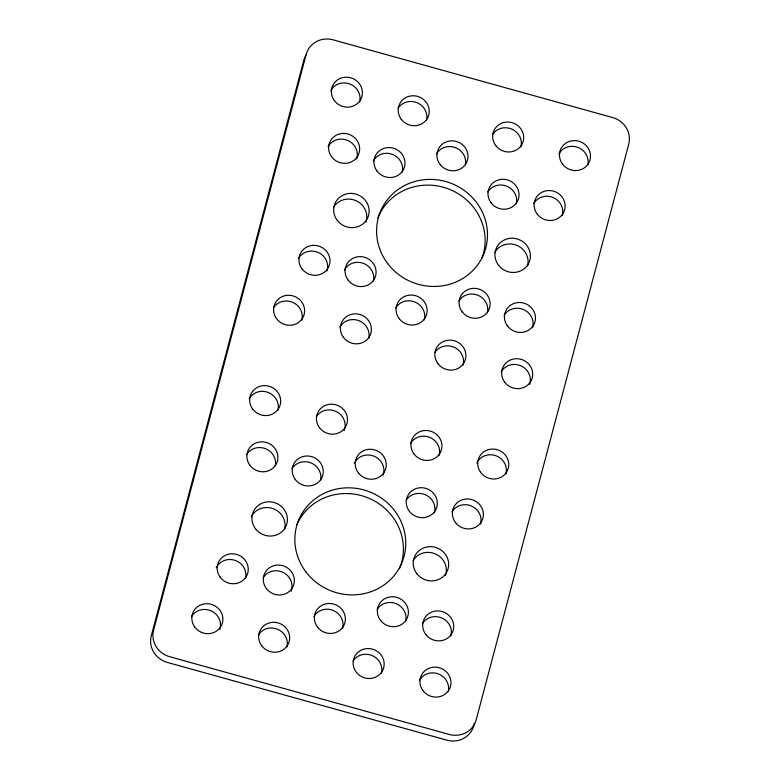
<?xml version="1.0" encoding="UTF-8"?>
<svg xmlns="http://www.w3.org/2000/svg" width="780" height="780" viewBox="0 0 780 780"><rect width="100%" height="100%" fill="white"/><g stroke="black" fill="none" stroke-linecap="round" stroke-linejoin="round"><path stroke-width="1.17" d="M474.445 723.226L473.821 725.575A22.337 21.255 22.3 0 1 446.862 740.161L167.31 662.415A22.337 21.255 22.3 0 1 151.261 635.875L303.839 60.138A22.337 21.255 22.3 0 1 305.702 55.507M296.907 524.462A55.838 53.137 22.3 0 1 369.086 498.313A55.838 53.137 22.3 0 1 399.457 568.659M354.325 463.154A15.639 14.878 22.3 0 1 354.764 462.335M355.261 461.536A15.639 14.878 22.3 0 1 374.965 456.612A15.639 14.878 22.3 0 1 383.175 475.049M291.993 468.663A15.639 14.878 22.3 0 1 311.054 462.94A15.639 14.878 22.3 0 1 320.551 480.421M263.094 577.707A15.639 14.878 22.3 0 1 283.052 572.383A15.639 14.878 22.3 0 1 291.115 591.26M313.892 616.551A15.639 14.878 22.3 0 1 333.197 610.428A15.639 14.878 22.3 0 1 342.576 628.368M377.14 609.414A15.639 14.878 22.3 0 1 396.201 603.7A15.639 14.878 22.3 0 1 405.697 621.182M406.039 500.37A15.639 14.878 22.3 0 1 425.548 494.842A15.639 14.878 22.3 0 1 434.353 513.045M251.306 516.731A17.872 17.004 22.3 0 1 273.429 508.775A17.872 17.004 22.3 0 1 284.485 529.581M413.098 560.644A17.872 17.004 22.3 0 1 434.704 553.625A17.872 17.004 22.3 0 1 446.014 573.388M445.76 574.431A17.872 17.004 22.3 0 1 445.448 575.445M249.151 398.736A15.639 14.878 22.3 0 1 268.418 392.535A15.639 14.878 22.3 0 1 277.885 410.436M191.353 616.834A15.639 14.878 22.3 0 1 211.078 610.818A15.639 14.878 22.3 0 1 219.823 629.421M419.435 680.258A15.639 14.878 22.3 0 1 438.253 673.871A15.639 14.878 22.3 0 1 448.373 691.041M476.794 462.988A15.639 14.878 22.3 0 1 477.233 462.16M477.721 461.37A15.639 14.878 22.3 0 1 496.957 456.154A15.639 14.878 22.3 0 1 505.967 473.86M246.831 454.223A15.639 14.878 22.3 0 1 265.58 448.715A15.639 14.878 22.3 0 1 275.35 465.65M216.245 567.811A15.639 14.878 22.3 0 1 216.674 566.982M217.162 566.183A15.639 14.878 22.3 0 1 236.359 560.859A15.639 14.878 22.3 0 1 245.476 578.516M452.02 511.826A15.639 14.878 22.3 0 1 471.432 506.005A15.639 14.878 22.3 0 1 480.519 524.082M422.351 623.776A15.639 14.878 22.3 0 1 441.763 617.965A15.639 14.878 22.3 0 1 450.85 636.041M316.3 416.744A15.639 14.878 22.3 0 1 335.419 411.187A15.639 14.878 22.3 0 1 344.75 428.756M344.506 429.653A15.639 14.878 22.3 0 1 344.194 430.54M258.502 634.832A15.639 14.878 22.3 0 1 277.622 629.284A15.639 14.878 22.3 0 1 286.962 646.844M410.465 443.527A15.639 14.878 22.3 0 1 429.77 437.404A15.639 14.878 22.3 0 1 439.15 455.344M353.165 660.826A15.639 14.878 22.3 0 1 372.421 655.697A15.639 14.878 22.3 0 1 381.352 673.442M377.783 218.088A55.838 53.137 22.3 0 1 448.656 189.004A55.838 53.137 22.3 0 1 482.011 258.16M436.498 153.904A15.639 14.878 22.3 0 1 455.344 147.595A15.639 14.878 22.3 0 1 465.397 164.814M373.269 161.041A15.639 14.878 22.3 0 1 373.737 160.232M374.254 159.451A15.639 14.878 22.3 0 1 393.247 154.703A15.639 14.878 22.3 0 1 402.285 171.99M344.37 270.085A15.639 14.878 22.3 0 1 363.441 263.377A15.639 14.878 22.3 0 1 373.396 281.044M395.635 308.119A15.639 14.878 22.3 0 1 414.931 301.997A15.639 14.878 22.3 0 1 424.31 319.936M458.874 300.992A15.639 14.878 22.3 0 1 477.935 295.269A15.639 14.878 22.3 0 1 487.432 312.751M487.773 191.939A15.639 14.878 22.3 0 1 506.834 186.225A15.639 14.878 22.3 0 1 516.331 203.707M333.557 207.363A17.872 17.004 22.3 0 1 356.197 200.782A17.872 17.004 22.3 0 1 365.908 222.173M494.832 252.213A17.872 17.004 22.3 0 1 516.965 245.407A17.872 17.004 22.3 0 1 527.504 266M330.886 90.305A15.639 14.878 22.3 0 1 350.161 84.103A15.639 14.878 22.3 0 1 359.619 102.005M273.585 307.603A15.639 14.878 22.3 0 1 292.812 302.386A15.639 14.878 22.3 0 1 301.821 320.102M501.179 371.826A15.639 14.878 22.3 0 1 519.987 365.44A15.639 14.878 22.3 0 1 530.117 382.61M529.913 383.526A15.639 14.878 22.3 0 1 529.649 384.423M558.977 153.738A15.639 14.878 22.3 0 1 577.785 147.352A15.639 14.878 22.3 0 1 587.915 164.522M328.087 146.591A15.639 14.878 22.3 0 1 347.763 140.468A15.639 14.878 22.3 0 1 356.626 159.032M298.418 258.55A15.639 14.878 22.3 0 1 317.187 252.057A15.639 14.878 22.3 0 1 327.415 269.178M327.21 270.085A15.639 14.878 22.3 0 1 326.956 270.982M533.764 203.395A15.639 14.878 22.3 0 1 553.176 197.574A15.639 14.878 22.3 0 1 562.263 215.65M504.094 315.344A15.639 14.878 22.3 0 1 523.507 309.533A15.639 14.878 22.3 0 1 532.594 327.61M398.034 108.313A15.639 14.878 22.3 0 1 417.154 102.755A15.639 14.878 22.3 0 1 426.494 120.325M339.768 327.21A15.639 14.878 22.3 0 1 358.907 320.668A15.639 14.878 22.3 0 1 368.696 338.413M492.697 134.306A15.639 14.878 22.3 0 1 511.953 129.168A15.639 14.878 22.3 0 1 520.884 146.923M434.899 352.394A15.639 14.878 22.3 0 1 454.155 347.266A15.639 14.878 22.3 0 1 463.086 365.011M306.179 54.425L153.601 630.162A22.337 21.255 22.3 0 0 169.66 656.701L449.212 734.438A22.337 21.255 22.3 0 0 476.161 719.862L628.739 144.124A22.337 21.255 22.3 0 0 612.69 117.585L333.138 39.838A22.337 21.255 22.3 0 0 306.179 54.425M306.023 572.072A55.838 53.137 22.3 0 0 401.359 563.969A55.838 53.137 22.3 0 0 343.531 488.026A55.838 53.137 22.3 0 0 306.023 572.072M358.595 473.187A15.639 14.878 22.3 0 0 385.193 470.203A15.639 14.878 22.3 0 0 368.423 449.358A15.639 14.878 22.3 0 0 358.595 473.187M295.298 479.524A15.639 14.878 22.3 0 0 322.003 477.36A15.639 14.878 22.3 0 0 305.897 456.037A15.639 14.878 22.3 0 0 295.298 479.524M266.399 588.578A15.639 14.878 22.3 0 0 293.104 586.414A15.639 14.878 22.3 0 0 276.998 565.091A15.639 14.878 22.3 0 0 266.399 588.578M317.733 627.403A15.639 14.878 22.3 0 0 344.321 624.419A15.639 14.878 22.3 0 0 327.551 603.574A15.639 14.878 22.3 0 0 317.733 627.403M380.435 620.285A15.639 14.878 22.3 0 0 407.15 618.121A15.639 14.878 22.3 0 0 391.043 596.798A15.639 14.878 22.3 0 0 380.435 620.285M409.334 511.241A15.639 14.878 22.3 0 0 436.049 509.077A15.639 14.878 22.3 0 0 419.942 487.753A15.639 14.878 22.3 0 0 409.334 511.241M255.694 529.015A17.872 17.004 22.3 0 0 286.123 525.876A17.872 17.004 22.3 0 0 267.169 501.901A17.872 17.004 22.3 0 0 255.694 529.015M416.969 573.865A17.872 17.004 22.3 0 0 447.408 570.726A17.872 17.004 22.3 0 0 428.454 546.751A17.872 17.004 22.3 0 0 416.969 573.865M252.476 408.817A15.639 14.878 22.3 0 0 279.26 407.345A15.639 14.878 22.3 0 0 263.747 385.632A15.639 14.878 22.3 0 0 252.476 408.817M194.678 626.905A15.639 14.878 22.3 0 0 221.461 625.443A15.639 14.878 22.3 0 0 205.949 603.72A15.639 14.878 22.3 0 0 194.678 626.905M422.76 690.329A15.639 14.878 22.3 0 0 449.543 688.867A15.639 14.878 22.3 0 0 434.031 667.154A15.639 14.878 22.3 0 0 422.76 690.329M480.558 472.241A15.639 14.878 22.3 0 0 507.341 470.769A15.639 14.878 22.3 0 0 491.829 449.056A15.639 14.878 22.3 0 0 480.558 472.241M249.766 465.104A15.639 14.878 22.3 0 0 276.539 463.476A15.639 14.878 22.3 0 0 260.89 441.851A15.639 14.878 22.3 0 0 249.766 465.104M220.096 577.054A15.639 14.878 22.3 0 0 246.87 575.435A15.639 14.878 22.3 0 0 231.221 553.8A15.639 14.878 22.3 0 0 220.096 577.054M455.578 522.688A15.639 14.878 22.3 0 0 482.235 520.133A15.639 14.878 22.3 0 0 465.806 499.034A15.639 14.878 22.3 0 0 455.578 522.688M425.909 634.637A15.639 14.878 22.3 0 0 452.566 632.083A15.639 14.878 22.3 0 0 436.137 610.984A15.639 14.878 22.3 0 0 425.909 634.637M319.439 427.615A15.639 14.878 22.3 0 0 346.183 425.685A15.639 14.878 22.3 0 0 330.272 404.225A15.639 14.878 22.3 0 0 319.439 427.615M261.651 645.703A15.639 14.878 22.3 0 0 288.385 643.773A15.639 14.878 22.3 0 0 272.474 622.323A15.639 14.878 22.3 0 0 261.651 645.703M414.297 454.379A15.639 14.878 22.3 0 0 440.895 451.406A15.639 14.878 22.3 0 0 424.125 430.56A15.639 14.878 22.3 0 0 414.297 454.379M356.499 672.477A15.639 14.878 22.3 0 0 383.097 669.493A15.639 14.878 22.3 0 0 366.327 648.648A15.639 14.878 22.3 0 0 356.499 672.477M491.078 202.81A15.639 14.878 22.3 0 0 517.783 200.645A15.639 14.878 22.3 0 0 501.676 179.322A15.639 14.878 22.3 0 0 491.078 202.81M276.412 318.474A15.639 14.878 22.3 0 0 303.206 317.011A15.639 14.878 22.3 0 0 287.683 295.298A15.639 14.878 22.3 0 0 276.412 318.474M462.179 311.854A15.639 14.878 22.3 0 0 488.885 309.689A15.639 14.878 22.3 0 0 472.777 288.366A15.639 14.878 22.3 0 0 462.179 311.854M301.84 268.622A15.639 14.878 22.3 0 0 328.604 267.004A15.639 14.878 22.3 0 0 312.965 245.368A15.639 14.878 22.3 0 0 301.84 268.622M537.322 214.256A15.639 14.878 22.3 0 0 563.979 211.702A15.639 14.878 22.3 0 0 547.55 190.603A15.639 14.878 22.3 0 0 537.322 214.256M562.302 163.81A15.639 14.878 22.3 0 0 589.085 162.338A15.639 14.878 22.3 0 0 573.563 140.624A15.639 14.878 22.3 0 0 562.302 163.81M331.51 156.673A15.639 14.878 22.3 0 0 358.273 155.054A15.639 14.878 22.3 0 0 342.635 133.419A15.639 14.878 22.3 0 0 331.51 156.673M504.504 381.907A15.639 14.878 22.3 0 0 531.287 380.435A15.639 14.878 22.3 0 0 515.765 358.722A15.639 14.878 22.3 0 0 504.504 381.907M334.21 100.386A15.639 14.878 22.3 0 0 360.994 98.914A15.639 14.878 22.3 0 0 345.481 77.201A15.639 14.878 22.3 0 0 334.21 100.386M498.712 265.434A17.872 17.004 22.3 0 0 529.142 262.294A17.872 17.004 22.3 0 0 510.188 238.319A17.872 17.004 22.3 0 0 498.712 265.434M337.428 220.594A17.872 17.004 22.3 0 0 367.868 217.445A17.872 17.004 22.3 0 0 348.913 193.469A17.872 17.004 22.3 0 0 337.428 220.594M438.243 364.046A15.639 14.878 22.3 0 0 464.841 361.062A15.639 14.878 22.3 0 0 448.061 340.216A15.639 14.878 22.3 0 0 438.243 364.046M387.757 263.65A55.838 53.137 22.3 0 0 483.093 255.538A55.838 53.137 22.3 0 0 425.266 179.595A55.838 53.137 22.3 0 0 387.757 263.65M440.339 164.755A15.639 14.878 22.3 0 0 466.927 161.772A15.639 14.878 22.3 0 0 450.157 140.926A15.639 14.878 22.3 0 0 440.339 164.755M377.032 171.093A15.639 14.878 22.3 0 0 403.738 168.928A15.639 14.878 22.3 0 0 387.64 147.605A15.639 14.878 22.3 0 0 377.032 171.093M348.133 280.147A15.639 14.878 22.3 0 0 374.839 277.982A15.639 14.878 22.3 0 0 358.741 256.659A15.639 14.878 22.3 0 0 348.133 280.147M399.467 318.971A15.639 14.878 22.3 0 0 426.065 315.988A15.639 14.878 22.3 0 0 409.285 295.142A15.639 14.878 22.3 0 0 399.467 318.971M507.653 326.215A15.639 14.878 22.3 0 0 534.31 323.651A15.639 14.878 22.3 0 0 517.881 302.552A15.639 14.878 22.3 0 0 507.653 326.215M401.183 119.184A15.639 14.878 22.3 0 0 427.918 117.254A15.639 14.878 22.3 0 0 412.006 95.794A15.639 14.878 22.3 0 0 401.183 119.184M343.385 337.282A15.639 14.878 22.3 0 0 370.12 335.341A15.639 14.878 22.3 0 0 354.208 313.892A15.639 14.878 22.3 0 0 343.385 337.282M496.041 145.948A15.639 14.878 22.3 0 0 522.629 142.974A15.639 14.878 22.3 0 0 505.859 122.129A15.639 14.878 22.3 0 0 496.041 145.948"/></g></svg>
